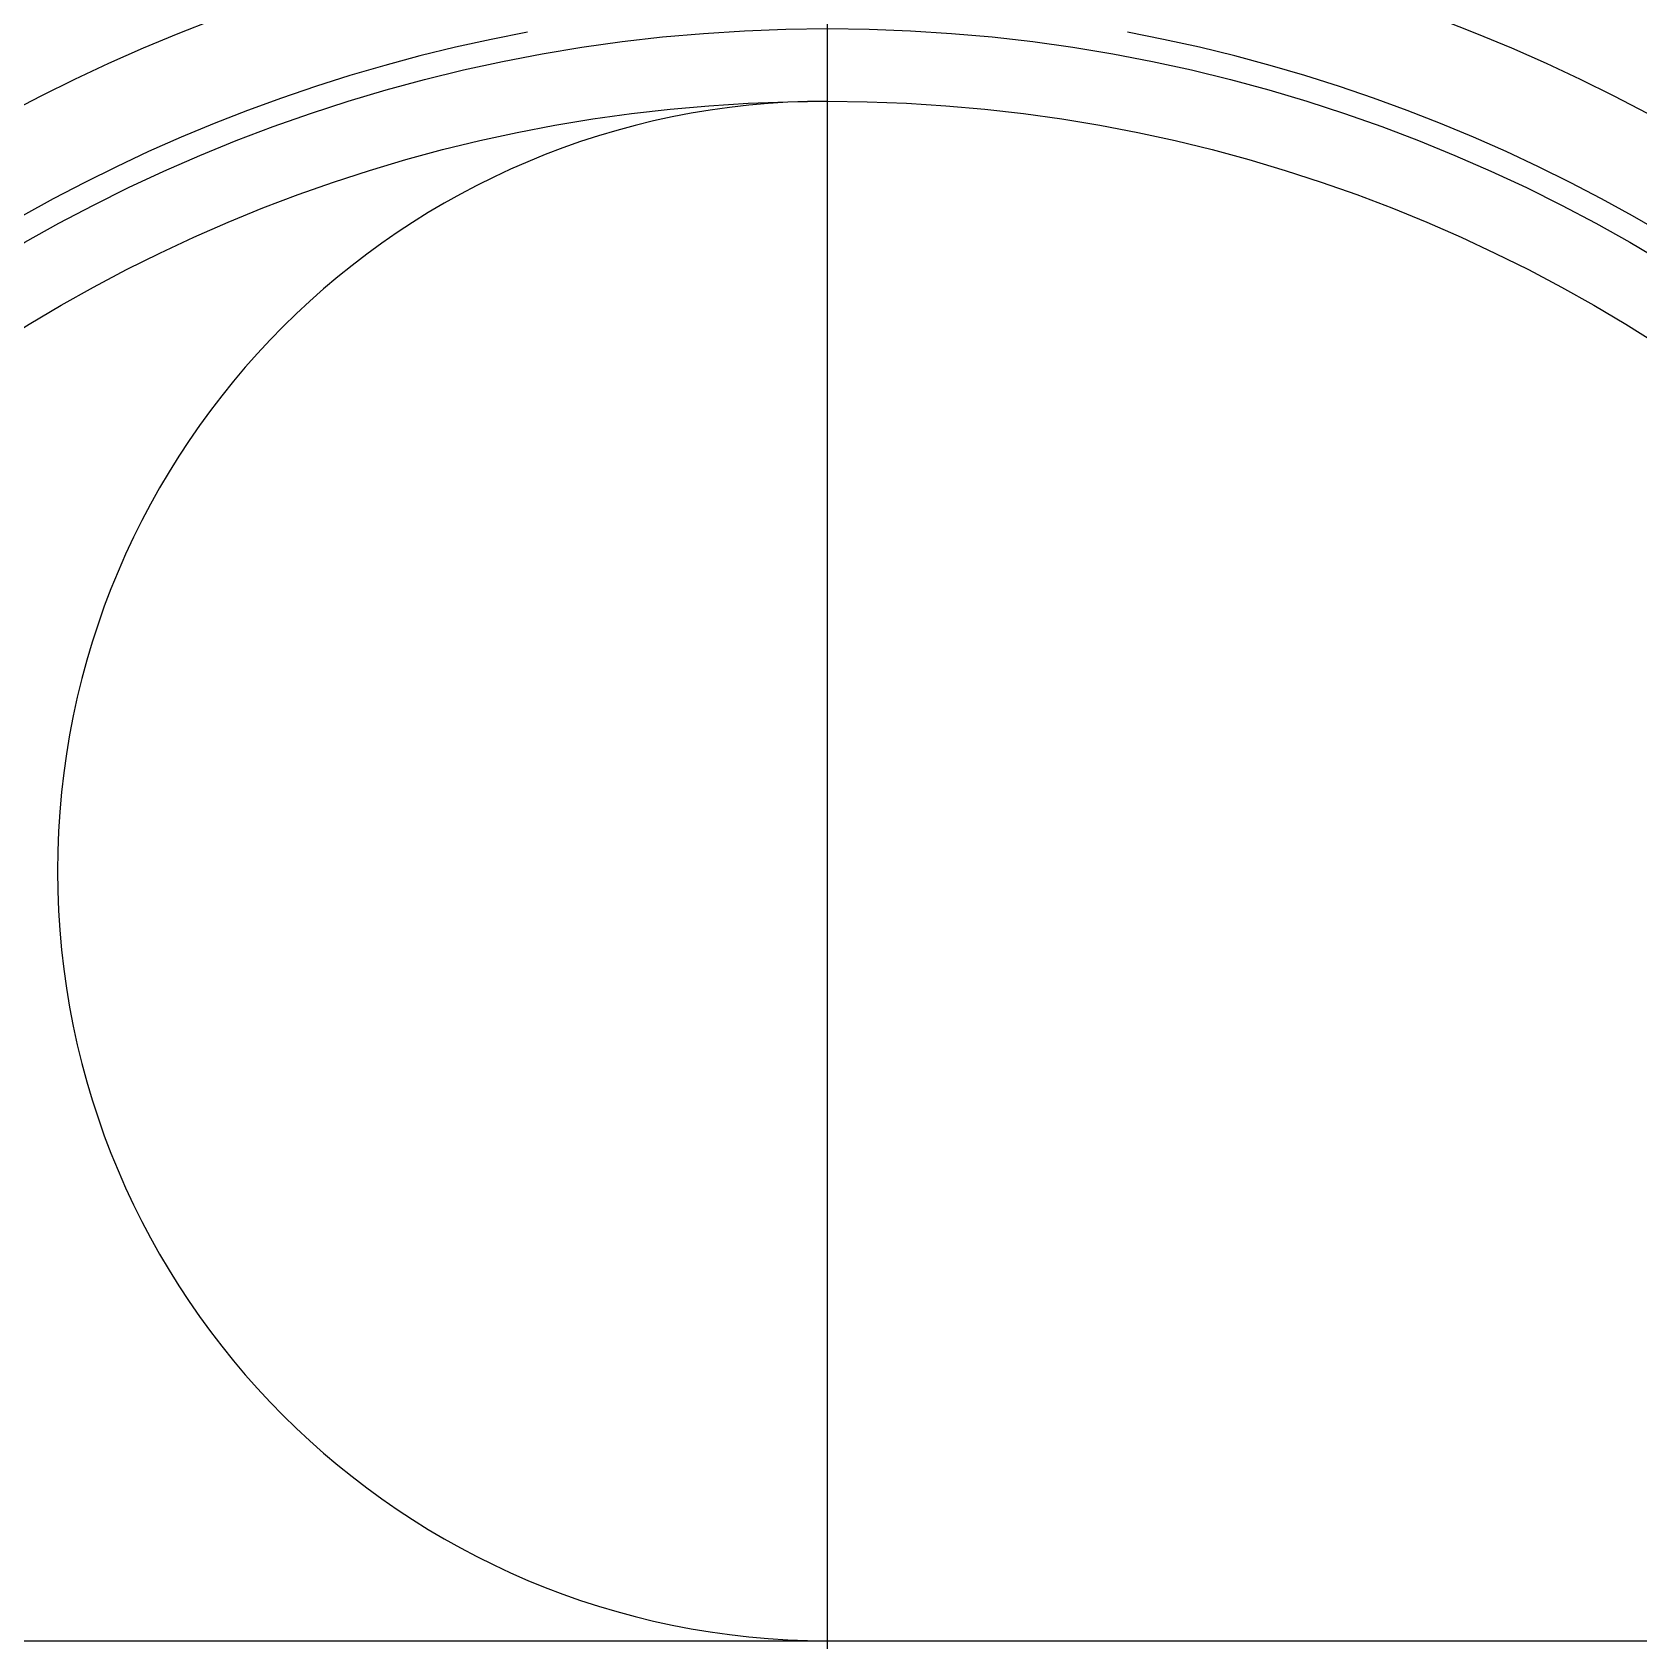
# Model space of a CAD drawing. Extents: x 1031190 to 1725648, y 733081 to 1571294.
# Drawn here: x 1158527.7 to 1158891.6, y 1235670.9 to 1236035.3 of the extents above; entities that cross this region are included whole.
import ezdxf

# ---------------------------------------------------------------- set-up
doc = ezdxf.new("R2010")
doc.units = 0
doc.header["$LTSCALE"] = 1000
doc.header["$MEASUREMENT"] = 0
doc.linetypes.add('CENTER', pattern=[8, 5, -1, 1, -1])

msp = doc.modelspace()

# ---------------------------------------------------------------- linework, layer by layer
at = {"color": 0, "linetype": 'CENTER'}
for p, q in [((1158707.85, 1235287.29), (1158707.85, 1236054.51)), ((1158324.24, 1235670.9), (1159091.46, 1235670.9))]:
    msp.add_line(p, q, dxfattribs=at)
at = {"linetype": 'Continuous'}
for radius in [365.17, 348.74]:
    msp.add_circle((1158707.85, 1235670.9), radius, dxfattribs=at)
for radius, start, end in [(392.57, 100.562, 180), (392.57, 0, 79.438), (370.65, 100.562, 180), (370.65, 0, 79.438)]:
    msp.add_arc((1158707.85, 1235670.9), radius, start, end, dxfattribs=at)
msp.add_arc((1158707.85, 1235845.27), 174.37, 90, 270)

doc.saveas('drawing.dxf')
